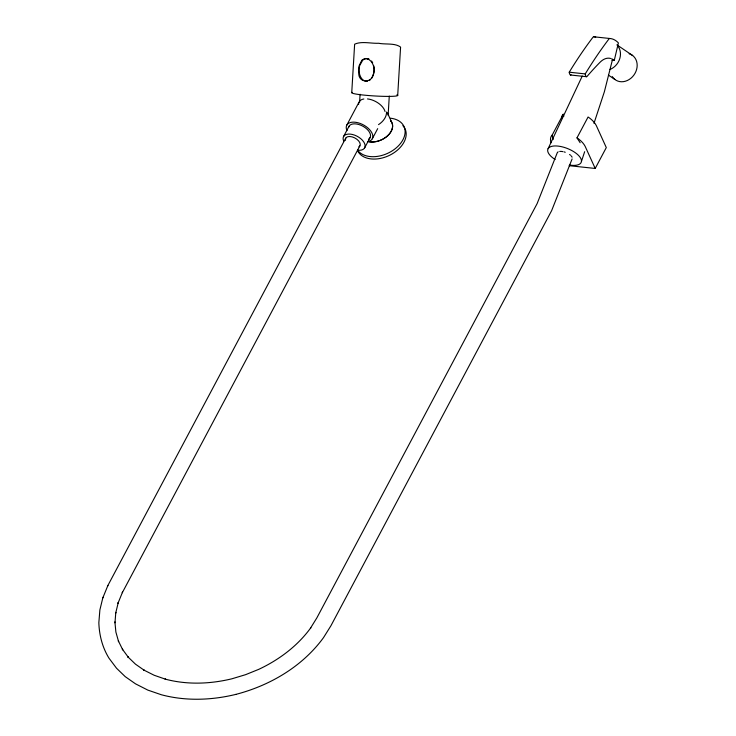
<?xml version="1.0" encoding="UTF-8"?>
<svg xmlns="http://www.w3.org/2000/svg" width="736" height="736" viewBox="0 0 736 736"><rect width="100%" height="100%" fill="white"/><g stroke="black" fill="none" stroke-linecap="round" stroke-linejoin="round"><path stroke-width="1.1" d="M351.744 92.607L354.632 44.188C361.762 40.968 370.916 43.645 378.644 43.268C385.563 44.684 394.846 42.817 400.586 47.086L397.698 95.505M359.61 102.148L360.079 94.263M388.13 115.248L389.27 96.103M611.993 60.168L614.275 60.416L618.396 42.918A45.926 22.374 -83.9 0 0 609.905 38.502L593.915 36.8A3.45 1.684 -83.9 0 0 592.802 37.453A460.423 224.351 -83.9 0 0 569.232 72.202A4.766 2.318 -83.9 0 0 570.225 74.842A1.73 0.837 -83.9 0 0 571.044 74.741M345.764 138.101L107.907 585.451L102.792 597.963L99.875 609.969L98.845 622.702C99.24 635.168 102.405 647.524 108.992 658.186L116.546 668.251L125.23 676.642L135.525 683.845L147.844 690.11L161.34 694.747C185.656 701.242 211.434 700.322 235.759 694.416L235.86 694.388M612.38 60.039L604.376 91.733L593.98 123.354M581.431 161.506L584.66 151.699M557.299 152.646L537.105 203.66L316.876 617.854L310.445 628.231L310.822 627.734C297.592 645.969 279.082 659.796 258.796 669.328L245.594 674.673L231.941 678.785C210.073 684.094 186.907 684.931 165.048 679.08L165.646 679.245L154.192 675.271L143.833 670.064L144.477 670.459L135.433 664.13L127.797 656.76L128.395 657.368L122.314 649.106L122.765 649.86L118.33 640.835L118.606 641.682L115.883 632.04L114.908 621.938L114.991 622.803L115.791 612.389L115.672 613.208L118.238 602.637L117.944 603.364L122.562 592.048L122.286 592.719L359.895 145.838M572.111 158.939L551.641 210.634L330.924 625.756L323.518 637.615C302.459 666.503 270.02 685.529 235.759 694.416M102.792 597.963L103.095 597.236M107.622 586.132L107.907 585.451M548.09 148.7L582.259 76.047M346.776 125.166L359.168 101.853A14.462 8.05 28 0 1 363.842 98.983M343.546 136.565L348.984 126.344M364.66 147.816L370.098 137.595M372.306 138.773L377.697 128.634M551.163 142.71A18.161 10.102 28 0 1 552.175 135.093L563.27 114.227L563.748 116.472M580.152 142.747L576.987 137.862L588.082 116.996A18.152 10.092 28 0 1 596.252 125.479L606.298 147.586L595.203 168.452L569.149 165.683M371.763 78.09L373.566 74.134A15.134 13.156 85 0 0 373.989 67.059L373.649 65.55M369.067 80.62L370.493 79.571M364.651 58.567L361.873 60.177L359.205 65.578A14.021 8.648 89.7 0 0 358.782 72.662C357.926 83.03 371.717 83.775 373.373 74.152A14.021 13.874 58.6 0 0 373.796 67.077C372.913 62.753 369.564 58.07 364.651 58.567L368.865 58.797L367.834 58.889M365.737 58.466L362.765 60.104L359.702 65.541A15.134 13.156 85 0 0 359.278 72.616C359.794 76.719 362.71 81.972 367.531 81.199M569.232 72.202L585.23 73.904A460.423 224.351 -83.9 0 1 608.801 39.155A3.45 1.684 -83.9 0 1 609.905 38.502M570.538 75.008L586.528 76.7M616.888 44.841L632.666 55.54M608.451 75.118L614.946 79.525M371.606 61.042L372.674 62.762M595.203 168.452L585.157 146.344A18.152 10.092 28 0 0 576.987 137.862M387.366 112.764L391.607 122.084M552.175 135.093L553.132 139.592M345.506 140.282A8.059 4.48 28 0 1 354.531 137.807A8.059 4.48 28 0 1 358.855 146.85M557.658 152.205A8.059 3.487 21.6 0 1 558.192 151.855M559.719 151.45A8.059 3.487 21.6 0 1 562.865 151.634M564.043 151.901A8.059 3.487 21.6 0 1 565.239 152.269M569.59 154.486A8.059 3.487 21.6 0 1 570.446 155.167M571.154 155.848A8.059 3.487 21.6 0 1 572.084 157.21M396.897 94.861A23.037 1.904 3.4 0 1 375.507 96.011A23.037 1.904 3.4 0 1 352.194 92.34M390.439 118.202A26.128 17.59 -24.5 0 1 397.771 146.501A26.128 17.59 -24.5 0 1 357.484 150.006M402.905 125.654A26.128 17.59 -24.5 0 1 391.957 154.026A26.128 17.59 -24.5 0 1 358.073 151.598M386.501 112.001A16.689 11.233 -24.5 0 1 378.525 124.632M629.133 53.756A14.913 12.604 -55.9 0 1 633.825 75.182A14.913 12.604 -55.9 0 1 612.278 76.572M617.421 45.558A14.913 12.604 -55.9 0 1 610.006 69.451M611.579 58.788A34.896 17.002 -83.9 0 1 614.275 60.416M610.632 58.466A34.896 17.002 -83.9 0 0 599.868 62.44A460.414 224.342 -83.9 0 0 587.034 76.443A1.73 0.837 -83.9 0 1 586.224 76.544A4.766 2.318 -83.9 0 1 585.23 73.904M593.915 36.8A45.926 22.374 -83.9 0 1 595.718 37.085M348.625 127.328A11.96 6.652 28 0 1 363.501 126.555A11.96 6.652 28 0 1 368.607 139.132M346.978 130.631A14.462 8.05 28 0 1 353.823 122.139A14.462 8.05 28 0 1 370.907 131.247A14.462 8.05 28 0 1 367.632 141.643M358.616 104.374A14.462 8.05 28 0 1 358.736 103.049M367.503 98.918A14.462 8.05 28 0 1 385.029 111.495M343.721 141.082A11.96 6.652 28 0 1 350.446 134.136A11.96 6.652 28 0 1 364.495 143.29A11.96 6.652 28 0 1 357.77 150.236M555.128 159.519A17.912 7.719 21.5 0 1 553.03 146.096A17.912 7.719 21.5 0 1 579.204 156.152A17.912 7.719 21.5 0 1 569.517 165.048M561.559 118.386A18.161 10.102 28 0 1 563.27 114.227M387.633 135.755A16.689 11.233 -24.5 0 0 390.522 120.649A16.689 11.233 -24.5 0 1 387.651 135.755A16.689 11.233 -24.5 0 1 368.055 141.505A16.689 11.233 -24.5 0 0 387.633 135.755"/></g></svg>
